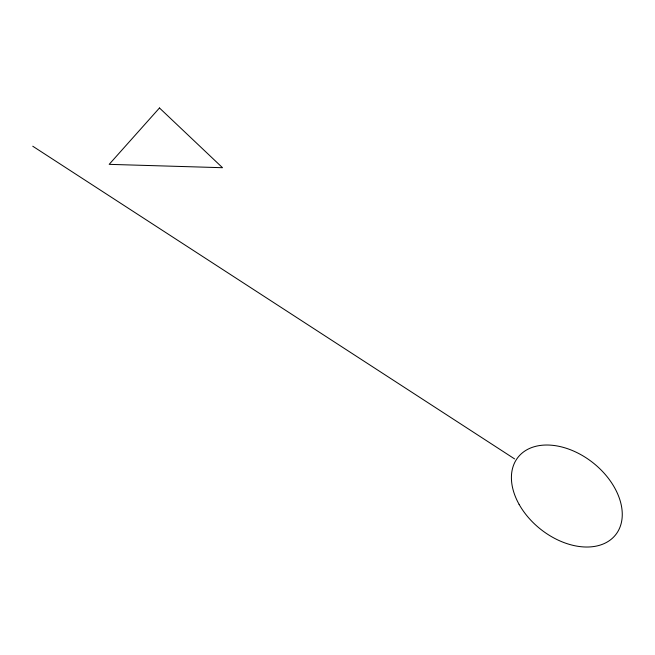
<?xml version="1.0" encoding="UTF-8"?>
<svg xmlns="http://www.w3.org/2000/svg" width="655" height="655" viewBox="0 0 655 655"><rect width="100%" height="100%" fill="white"/><g stroke="black" fill="none" stroke-linecap="round" stroke-linejoin="round"><path stroke-width="0.98" d="M32.75 146.221L514.584 458.901M159.476 107.977L109.18 164.348L222.528 167.713L159.476 107.977M519.112 504.375A62.323 42.313 38.5 0 0 615.102 535.438A62.323 42.313 38.5 0 0 566.272 448.266A62.323 42.313 38.5 0 0 519.112 504.375"/></g></svg>
